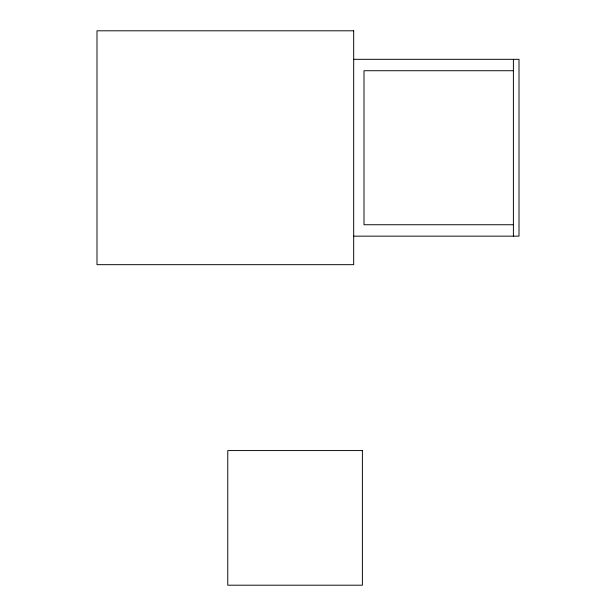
<?xml version="1.0" encoding="UTF-8"?>
<svg xmlns="http://www.w3.org/2000/svg" width="616" height="616" viewBox="0 0 616 616"><rect width="100%" height="100%" fill="white"/><g stroke="black" fill="none" stroke-linecap="round" stroke-linejoin="round"><path stroke-width="0.92" d="M353.753 59.321L519.003 59.321L519.003 236.151L353.753 236.151M513.398 70.732L363.994 70.732L363.994 224.74L513.398 224.74M513.398 59.321L513.398 236.151M353.684 30.8L96.997 30.8L96.997 264.672L353.684 264.672L353.684 30.8M362.385 450.581L227.766 450.581L227.766 585.2L362.385 585.2L362.385 450.581"/></g></svg>
